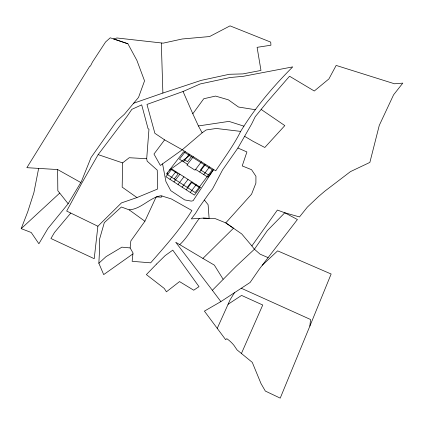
<?xml version="1.0" encoding="UTF-8"?>
<svg xmlns="http://www.w3.org/2000/svg" width="424" height="424" viewBox="0 0 424 424"><rect width="100%" height="100%" fill="white"/><g stroke="black" fill="none" stroke-linecap="round" stroke-linejoin="round"><path stroke-width="0.64" d="M146.699 158.719L129.225 157.723L122.605 162.901L122.17 187.132L136.963 197.573L157.437 189.109L157.702 183.746L157.225 170.109L147.165 161.178L146.699 158.719L148.967 129.225L148.056 128.673L141.696 104.871L131.848 109.339L127.274 116.059L98.156 154.622L81.996 182.776L66.674 211.062L97.886 226.246L94.213 258.698L50.938 238.516L54.5 232.458L70.766 213.055M132.929 253.907L103.689 274.609L98.85 263.23L99.598 248.925L99.651 238.887L104.304 222.653L121.397 207.002L129.135 209.848L144.897 221.243L130.836 240.964L130.136 247.934L133.025 253.006L132.129 261.311L150.668 262.838C165.243 246.132 180.279 229.448 191.913 210.521L171.349 198.946L161.019 195.708C149.333 197.727 141.351 209.043 129.135 209.848M38.637 168.429L33.888 192.66L27.746 211.751L21.2 228.642L31.233 232.5L38.886 243.752L47.917 228.494L68.137 203.727L81.36 181.62L91.017 157.58L116.568 121.285L124.375 114.3L138.531 97.403L144.542 80.857L136.883 60.362L127.9 43.773L110.251 37.805L105.597 41.95L92.368 62.196L90.434 66.107L89.787 66.197L26.86 167.681L57.632 169.558L80.624 182.415M309.886 326.067L331.139 274.015L277.63 250.854L262.308 265.217M144.897 221.243L156.18 196.837L161.332 197.213L161.957 195.999M241.373 353.6L262.737 305.015L241.574 295.417L228.043 304.3M217.242 328.372L230.153 299.699L234.456 292.714M240.657 131.392C233.719 145.363 224.344 157.834 215.742 170.808L182.246 149.773L164.613 139.862L154.882 133.311L146.974 104.421L183.057 91.494L200.176 83.963L230.153 77.513L243.35 76.304L292.73 66.891C273.141 86.48 255.084 107.685 240.657 131.392L216.277 128.467L206.112 129.977L202.131 132.818L182.246 149.773L160.373 165.445L153.97 154.044L164.613 139.862M204.448 200.128L208.11 204.713L209.106 218.36L203.154 218.122L191.314 218.901L195.469 213.468L199.211 207.315L208.809 193.715L212.541 188.918L222.552 169.955L237.901 148.013L251.676 123.941L255.216 116.727L267.364 101.776L289.544 76.23L314.285 91.012L328.902 78.928L336.158 65.428L394.521 83.788L402.8 83.125L393.599 94.801L379.273 125.393L369.871 162.408L350.457 171.614L324.811 191.176L318.477 196.582L307.352 207.119L299.492 216.934L284.79 212.769L277.386 210.06L251.872 245.931L254.421 249.227L260.055 254.151L268.101 257.617L297.404 219.526L284.79 212.769L267.306 230.677L254.421 249.227L235.998 266.42L212.36 290.292L220.872 301.607L250.091 282.479L259.234 269.251L268.101 257.617M199.428 218.365C192.634 226.904 187.88 237.223 179.739 244.648M202.131 132.818L198.406 125.955L192.814 113.77L203.764 98.744L215.535 96.078L228.372 99.815L238.484 107.023L255.423 109.726M190.297 192.464L196.185 184.652M203.769 174.587L209.541 166.923M187.217 187.445L191.166 182.235L199.116 187.334M204.368 164.793L200.499 169.907L208.433 174.921M186.194 189.814L192.088 182.023M199.678 171.996L205.46 164.353M182.108 187.169L188.007 179.41M201.389 161.798L195.019 170.178L186.915 165.037L193.296 156.716M178.032 184.541L183.937 176.803M174.206 179.055L178.165 173.898L170.787 169.171M191.41 156.642L187.525 161.703L184.133 159.557M173.978 181.917L179.887 174.206M169.939 179.304L175.854 171.619M183.47 161.73L189.274 154.188M185.267 151.67L179.458 159.186L187.498 164.279M97.886 226.246L121.444 202.911L136.963 197.573M212.36 290.292L175.732 242.263L202.911 258.428L233.486 228.229L225.775 222.886L215.217 218.614L203.154 218.122M21.2 228.642L59.72 193.079L57.828 190.736L57.632 169.558M98.85 263.23L106.09 256.605L121.921 247.155L130.136 247.934M169.388 170.178L189.682 155.56M220.872 301.607L204.405 311.126L225.674 339.704L226.776 338.691L227.397 339.11A34.72 33.602 -88.2 0 1 233.958 345.353L237.064 349.917L252.269 362.356L261.004 383.572L265.323 391.05L280.222 398.136L309.886 326.061L310.522 319.489L241.282 288.246M133.65 103.228L162.885 93.047L201.146 80.385L229.31 74.28L242.92 73.903L260.972 70.432L257.098 47.334L270.931 45.214L270.729 42.124L230.031 25.864L209.594 36.549L182.198 38.992L163.155 43.153L116.934 37.98L113.531 38.929L127.9 43.773M198.406 125.955L228.96 121.386L243.922 126.167M98.156 154.622L122.605 162.901M237.901 148.013L246.922 151.956L242.215 165.927L251.549 169.685L255.937 176.267L255.895 183.173L251.575 194.197L225.775 222.886L241.738 233.942L251.872 245.931M202.911 258.428L214.343 265.122L223.098 279.193M244.669 136.348L252.932 141.25L264.799 147.488L284.817 125.599L261.195 109.466M195.602 169.415L207.877 177.19L213.643 169.499L193.09 200.738L191.245 201.114L184.705 199.911L170.761 190.641L165.938 181.626L162.572 163.865M59.72 193.079L68.137 203.727M183.057 91.494L192.814 113.77M167.252 172.939L167.893 174.985M161.321 43.105L162.885 93.047M212.297 169.775L195.178 192.581L166.499 173.914L183.64 151.76L212.297 169.775M200.303 187.286L194.42 195.13L165.917 176.707L171.837 169.049L200.303 187.286M156.541 264.062L146.375 274.593L164.263 288.437L166.409 291.823L179.538 281.589L193.72 290.217L199.004 286.651L172.785 250.144L165.159 255.603L156.541 264.062"/></g></svg>
